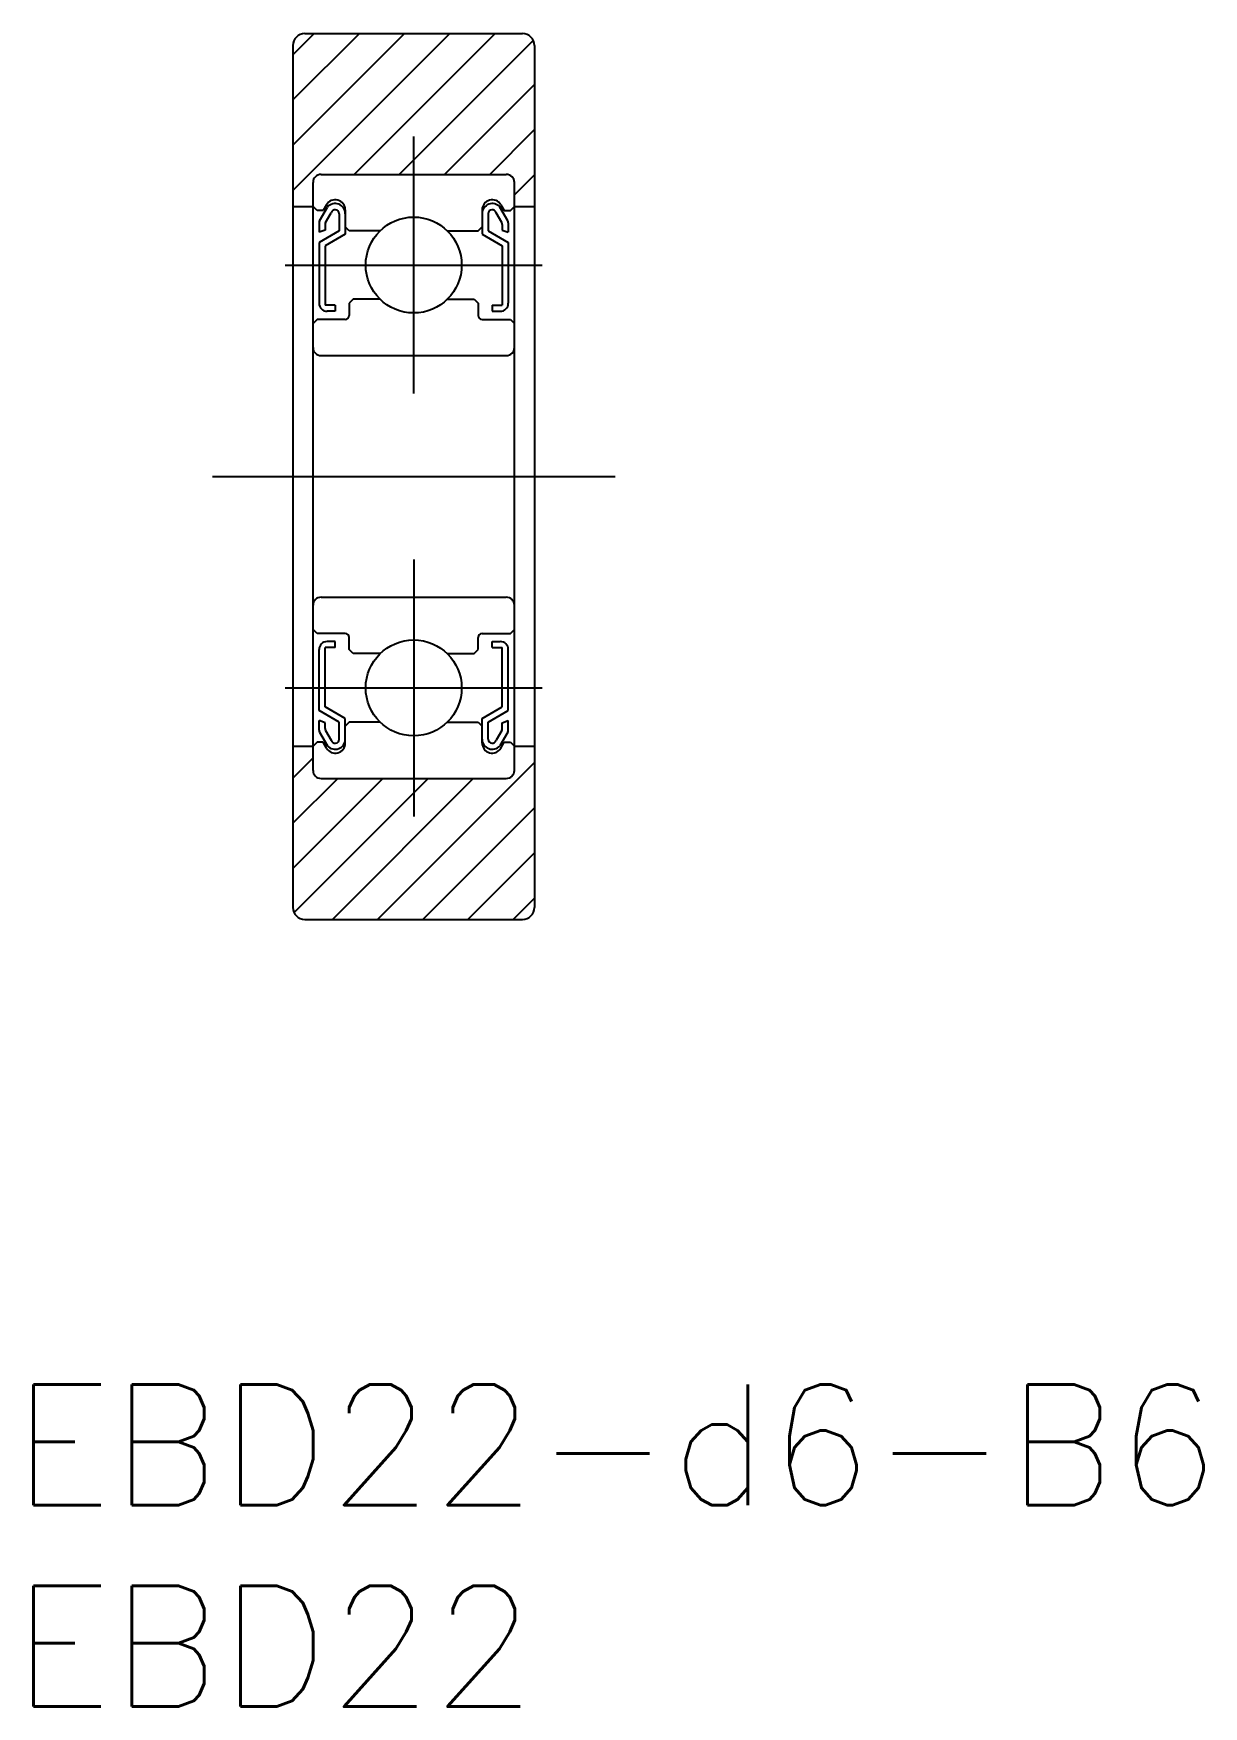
# Model space of a CAD drawing. Extents: x -9.4 to 19.6, y -30.5 to 11.
import ezdxf

# ---------------------------------------------------------------- set-up
doc = ezdxf.new("R2010")
doc.units = 0
doc.linetypes.add('CENTER', pattern=[50.8, 31.75, -6.35, 6.35, -6.35])
doc.layers.get('0').update_dxf_attribs({"linetype": 'CONTINUOUS'})
doc.layers.add('CENTER', color=1, linetype='CONTINUOUS')
doc.styles.get("Standard").update_dxf_attribs({"font": 'txt.shx', "height": 3, "bigfont": 'bigfont.shx'})

msp = doc.modelspace()

# ---------------------------------------------------------------- linework, layer by layer
at = {"color": 3, "linetype": 'CONTINUOUS'}
for p, q in [((-3, 10.47), (-2.47, 11)), ((-3, 9.348), (-1.348, 11)), ((-3, 8.225), (-0.225, 11)), ((-3, 7.103), (0.897, 11)), ((-1.48, 7.5), (2.02, 11)), ((-0.358, 7.5), (2.971, 10.829)), ((0.765, 7.5), (3, 9.735)), ((1.887, 7.5), (3, 8.613)), ((2.5, 6.99), (3, 7.49)), ((-3, -7.49), (-2.5, -6.99)), ((-0.897, -11), (3, -7.103)), ((-3, -8.613), (-1.887, -7.5)), ((-3, -9.735), (-0.765, -7.5)), ((-2.971, -10.829), (0.358, -7.5)), ((-2.02, -11), (1.48, -7.5)), ((0.225, -11), (3, -8.225)), ((1.348, -11), (3, -9.348)), ((2.47, -11), (3, -10.47))]:
    msp.add_line(p, q, dxfattribs=at)
at = {"color": 7, "linetype": 'CONTINUOUS'}
for p, q in [((-2.7, 11), (2.7, 11)), ((-3, 10.7), (-3, -10.7)), ((3, 10.7), (3, -10.7)), ((-2.3, 7.5), (2.3, 7.5)), ((-2.5, -7.3), (-2.5, 7.3)), ((2.5, -7.3), (2.5, 7.3)), ((-3, 6.7), (-2.5, 6.7)), ((-2.4, 6.6), (-2.5, 6.7)), ((-2.337, 6.347), (-2.139, 6.688)), ((-2.167, 6.745), (-2.25, 6.6)), ((2.337, 6.347), (2.139, 6.688)), ((2.167, 6.745), (2.25, 6.6)), ((2.4, 6.6), (2.5, 6.7)), ((2.5, 6.7), (3, 6.7)), ((-2.25, 6.6), (-2.4, 6.6)), ((-2.35, 6.297), (-2.35, 6.064)), ((-2.2, 6.256), (-2.2, 6.118)), ((-2.187, 6.306), (-2.047, 6.547)), ((-1.85, 6.525), (-1.85, 6.1)), ((-1.7, 6.62), (-1.7, 6.013)), ((1.7, 6.62), (1.7, 6.013)), ((1.85, 6.525), (1.85, 6.1)), ((2.187, 6.306), (2.047, 6.547)), ((2.2, 6.256), (2.2, 6.118)), ((2.25, 6.6), (2.4, 6.6)), ((2.35, 6.297), (2.35, 6.064)), ((-2.2, 6.118), (-2.35, 6.064)), ((-1.85, 6.1), (-2.35, 5.811)), ((-1.7, 6.013), (-2.2, 5.725)), ((-1.6, 6.1), (-1.7, 6.2)), ((-0.834, 6.1), (-1.6, 6.1)), ((0.834, 6.1), (1.6, 6.1)), ((1.6, 6.1), (1.7, 6.2)), ((1.7, 6.013), (2.2, 5.725)), ((1.85, 6.1), (2.35, 5.811)), ((2.2, 6.118), (2.35, 6.064)), ((-2.35, 5.811), (-2.35, 4.3)), ((-2.2, 5.725), (-2.2, 4.25)), ((2.2, 5.725), (2.2, 4.25)), ((2.35, 5.811), (2.35, 4.3)), ((-1.95, 4.25), (-2.2, 4.25)), ((-1.95, 4.25), (-1.95, 4.1)), ((-1.5, 4.4), (-1.6, 4.3)), ((-1.6, 4.3), (-1.6, 4)), ((-0.834, 4.4), (-1.5, 4.4)), ((0.834, 4.4), (1.5, 4.4)), ((1.5, 4.4), (1.6, 4.3)), ((1.6, 4.3), (1.6, 4)), ((1.95, 4.25), (2.2, 4.25)), ((1.95, 4.25), (1.95, 4.1)), ((-2.4, 3.9), (-2.5, 3.8)), ((-1.7, 3.9), (-2.4, 3.9)), ((-1.95, 4.1), (-2.15, 4.1)), ((1.7, 3.9), (2.4, 3.9)), ((1.95, 4.1), (2.15, 4.1)), ((2.4, 3.9), (2.5, 3.8)), ((-2.3, 3), (2.3, 3)), ((-2.3, -3), (2.3, -3)), ((-2.4, -3.9), (-2.5, -3.8)), ((-1.7, -3.9), (-2.4, -3.9)), ((-1.95, -4.1), (-2.15, -4.1)), ((-1.95, -4.25), (-1.95, -4.1)), ((-1.6, -4.3), (-1.6, -4)), ((1.6, -4.3), (1.6, -4)), ((1.7, -3.9), (2.4, -3.9)), ((1.95, -4.1), (2.15, -4.1)), ((1.95, -4.25), (1.95, -4.1)), ((2.4, -3.9), (2.5, -3.8)), ((-2.35, -5.811), (-2.35, -4.3)), ((-2.2, -5.725), (-2.2, -4.25)), ((-1.95, -4.25), (-2.2, -4.25)), ((-1.5, -4.4), (-1.6, -4.3)), ((-0.834, -4.4), (-1.5, -4.4)), ((0.834, -4.4), (1.5, -4.4)), ((1.5, -4.4), (1.6, -4.3)), ((1.95, -4.25), (2.2, -4.25)), ((2.2, -5.725), (2.2, -4.25)), ((2.35, -5.811), (2.35, -4.3)), ((-1.85, -6.1), (-2.35, -5.811)), ((-1.7, -6.013), (-2.2, -5.725)), ((1.7, -6.013), (2.2, -5.725)), ((1.85, -6.1), (2.35, -5.811)), ((-2.35, -6.297), (-2.35, -6.064)), ((-2.2, -6.118), (-2.35, -6.064)), ((-2.2, -6.256), (-2.2, -6.118)), ((-1.85, -6.525), (-1.85, -6.1)), ((-1.7, -6.62), (-1.7, -6.013)), ((-1.6, -6.1), (-1.7, -6.2)), ((-0.834, -6.1), (-1.6, -6.1)), ((0.834, -6.1), (1.6, -6.1)), ((1.6, -6.1), (1.7, -6.2)), ((1.7, -6.62), (1.7, -6.013)), ((1.85, -6.525), (1.85, -6.1)), ((2.2, -6.118), (2.35, -6.064)), ((2.2, -6.256), (2.2, -6.118)), ((2.35, -6.297), (2.35, -6.064)), ((-2.4, -6.6), (-2.5, -6.7)), ((-2.25, -6.6), (-2.4, -6.6)), ((-2.337, -6.347), (-2.139, -6.688)), ((-2.167, -6.745), (-2.25, -6.6)), ((-2.187, -6.306), (-2.047, -6.547)), ((2.187, -6.306), (2.047, -6.547)), ((2.337, -6.347), (2.139, -6.688)), ((2.167, -6.745), (2.25, -6.6)), ((2.25, -6.6), (2.4, -6.6)), ((2.4, -6.6), (2.5, -6.7)), ((-3, -6.7), (-2.5, -6.7)), ((2.5, -6.7), (3, -6.7)), ((-2.3, -7.5), (2.3, -7.5)), ((-2.7, -11), (2.7, -11))]:
    msp.add_line(p, q, dxfattribs=at)
for centre in [(0, 5.25), (0, -5.25)]:
    msp.add_circle(centre, 1.191, dxfattribs=at)
for centre, radius, start, end in [((-2.7, 10.7), 0.3, 90, 180), ((2.7, 10.7), 0.3, 360, 90), ((-2.3, 7.3), 0.2, 90, 180), ((2.3, 7.3), 0.2, 0, 90), ((-1.95, 6.62), 0.25, 359.9996, 150.0002), ((-1.95, 6.525), 0.25, 0, 139.1944), ((1.95, 6.62), 0.25, 29.9998, 180.0004), ((1.95, 6.525), 0.25, 40.8056, 180), ((-2.25, 6.297), 0.1, 150.0003, 180.0006), ((-2.1, 6.256), 0.1, 150.0003, 180.0006), ((-1.95, 6.525), 0.1, 0, 167.1249), ((1.95, 6.525), 0.1, 12.8751, 180), ((2.1, 6.256), 0.1, 359.9994, 29.9997), ((2.25, 6.297), 0.1, 359.9994, 29.9997), ((-2.15, 4.3), 0.2, 180.0003, 270.0003), ((2.15, 4.3), 0.2, 269.9997, 359.9997), ((-1.7, 4), 0.1, 270.0006, 0), ((1.7, 4), 0.1, 180, 269.9994), ((-2.3, 3.2), 0.2, 180, 270), ((2.3, 3.2), 0.2, 270, 0), ((-2.3, -3.2), 0.2, 90, 180), ((2.3, -3.2), 0.2, 0, 90), ((-2.15, -4.3), 0.2, 89.9997, 179.9997), ((-1.7, -4), 0.1, 0, 89.9994), ((1.7, -4), 0.1, 90.0006, 180), ((2.15, -4.3), 0.2, 0.0003, 90.0003), ((-2.25, -6.297), 0.1, 179.9994, 209.9997), ((-2.1, -6.256), 0.1, 179.9994, 209.9997), ((-1.95, -6.62), 0.25, 209.9998, 0.0004), ((-1.95, -6.525), 0.25, 220.8056, 0), ((-1.95, -6.525), 0.1, 192.8751, 0), ((1.95, -6.525), 0.25, 180, 319.1944), ((1.95, -6.62), 0.25, 179.9996, 330.0002), ((1.95, -6.525), 0.1, 180, 347.1249), ((2.1, -6.256), 0.1, 330.0003, 0.0006), ((2.25, -6.297), 0.1, 330.0003, 0.0006), ((-2.3, -7.3), 0.2, 180, 270), ((2.3, -7.3), 0.2, 270, 0), ((-2.7, -10.7), 0.3, 180, 270), ((2.7, -10.7), 0.3, 270, 0)]:
    msp.add_arc(centre, radius, start, end, dxfattribs=at)
at = {"layer": 'CENTER', "color": 1, "linetype": 'CENTER'}
for p, q in [((0, 2.059), (0, 8.441)), ((-3.191, 5.25), (3.191, 5.25)), ((-5, 0), (5, 0)), ((0, -2.059), (0, -8.441)), ((-3.191, -5.25), (3.191, -5.25))]:
    msp.add_line(p, q, dxfattribs=at)

# ---------------------------------------------------------------- texts
at = {"color": 7, "linetype": 'CONTINUOUS'}
for s, p in [('EBD22-d6-B6', (-9.957, -25.545)), ('EBD22', (-9.957, -30.545))]:
    msp.add_text(s, height=3, dxfattribs=at).set_placement(p)

doc.saveas('drawing.dxf')
